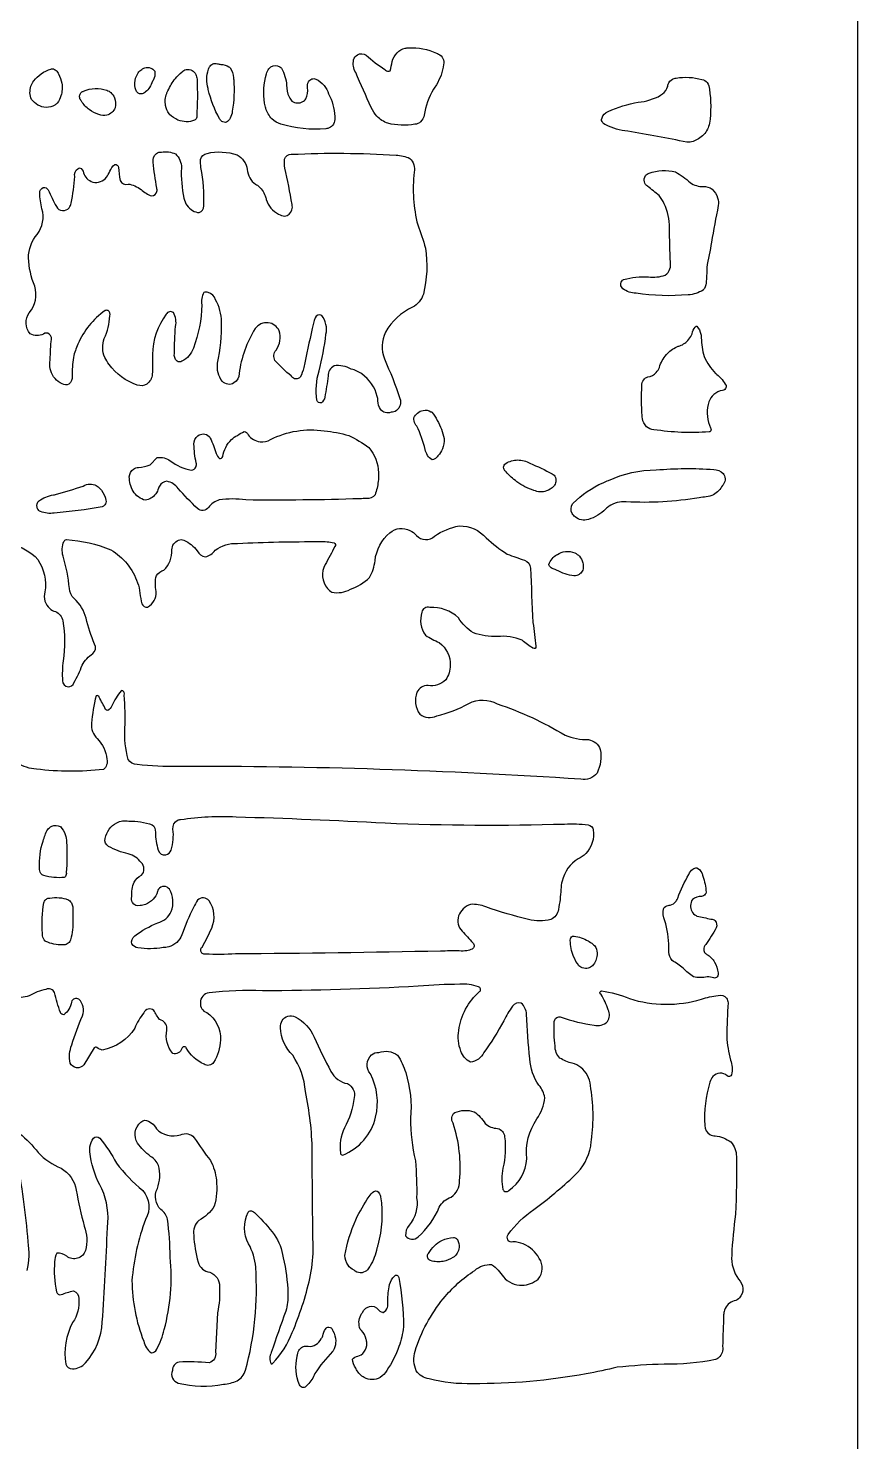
# Model space of a CAD drawing. Header units: millimetres. Extents: x -2342 to -1352, y 819 to 2802.
# Drawn here: x -1900.8 to -1738.4, y 1096 to 1372.9 of the extents above; entities that cross this region are included whole.
import ezdxf

# ---------------------------------------------------------------- set-up
doc = ezdxf.new("R2010")
doc.units = ezdxf.units.MM
doc.layers.add('Image_1', color=70, linetype='Continuous')

msp = doc.modelspace()

# ---------------------------------------------------------------- linework, layer by layer
at = {"layer": 'Image_1'}
msp.add_lwpolyline([(-2038.36, 818.88), (-1738.36, 818.88), (-1738.36, 1658.88), (-2038.36, 1658.88)], close=True, dxfattribs=at)
for points in [[(-1829.97, 1364.57, 0.04038), (-1829.56, 1366.38, -0.125183), (-1828.58, 1368.07, -0.147139), (-1827.01, 1368.97, -0.0602), (-1826.32, 1369.05, -0.125055), (-1820.88, 1368.02, -0.010298), (-1820.45, 1367.81, -0.181521), (-1819.63, 1366.98, -0.1497), (-1819.47, 1365.77, -0.096683), (-1820.88, 1361.83, -0.026974), (-1821.48, 1360.94, 0.094986), (-1823.29, 1355.88, -0.168687), (-1823.98, 1354.58, -0.185499), (-1825.11, 1354.09, -0.105484), (-1830.39, 1354.28, -0.122533), (-1832.53, 1355.67, -0.079744), (-1833.64, 1357.37, -0.006652), (-1836.68, 1364.21, -0.18843), (-1837.1, 1366.74, -0.161836), (-1836.34, 1367.67, -0.296114), (-1834.63, 1367.65, 0.044882), (-1830.97, 1364.81, 0.26884), (-1830.28, 1364.47, 0.108511)], [(-1895.61, 1357.84, -0.133622), (-1897.32, 1357.4, -0.123684), (-1898.96, 1357.86, -0.096114), (-1900.15, 1358.9), (-1900.2, 1358.96, -0.185366), (-1900.29, 1361.56, -0.094021), (-1899.72, 1362.58, -0.071767), (-1898.28, 1363.97, -0.086099), (-1896.39, 1364.9, -0.012812), (-1896.1, 1364.97, -0.140439), (-1895.37, 1364.61, -0.110144), (-1894.91, 1363.94, -0.095211), (-1894.25, 1362.12, -0.117766), (-1894.43, 1359.66, -0.085585), (-1895.15, 1358.25, -0.0701)], [(-1876.05, 1364.46, -0.13384), (-1876.14, 1363.17, -0.088161), (-1876.5, 1362.51, -0.07751), (-1877.05, 1361.31, -0.0815), (-1877.85, 1360.42, -0.028911), (-1878.17, 1360.2, -0.19048), (-1878.87, 1360.04, -0.136671), (-1879.4, 1360.28, -0.123776), (-1879.77, 1360.83, -0.061163), (-1879.86, 1361.2, -0.131327), (-1879.79, 1363.14, -0.083905), (-1879.3, 1364.14, -0.089159), (-1878.59, 1364.84, -0.067104), (-1878.02, 1365.14, -0.190017), (-1876.82, 1365.09, -0.111203), (-1876.13, 1364.57, -0.016058)], [(-1863.11, 1365.8, -0.146196), (-1861.51, 1365.32, -0.020464), (-1861.3, 1365.17, -0.122901), (-1860.61, 1363.18, -0.020905), (-1860.59, 1362.81, -0.062717), (-1860.87, 1356.66, -0.124705), (-1861.29, 1355.26, -0.106173), (-1861.98, 1354.5, -0.214341), (-1862.9, 1354.65, -0.120817), (-1863.36, 1355.17, -0.068242), (-1865.56, 1360.89), (-1865.6, 1361.08, -0.149968), (-1865.53, 1364.85, -0.020594), (-1865.35, 1365.31, -0.158599), (-1864.69, 1365.91, -0.191825), (-1863.78, 1365.95, 0.007422)], [(-1846.12, 1361.23, -0.193572), (-1845.95, 1362.41, -0.180588), (-1845.31, 1362.96, -0.198416), (-1844.53, 1362.93, -0.118437), (-1842.89, 1361.69, -0.087302), (-1842, 1360.07, -0.109343), (-1840.79, 1355.62, -0.013535), (-1840.77, 1355.03, -0.15085), (-1841.24, 1353.87, -0.171533), (-1842.13, 1353.28, -0.035867), (-1842.57, 1353.22, -0.100984), (-1851.36, 1354.12, -0.123573), (-1853.09, 1355.15, -0.117845), (-1854.32, 1357.21, -0.043731), (-1854.54, 1358.19, -0.116147), (-1854.16, 1363.97, -0.034804), (-1853.98, 1364.5, -0.138703), (-1853.31, 1365.33, -0.305687), (-1851.55, 1365.36, -0.057419), (-1851.22, 1365.09, -0.102989), (-1850.22, 1361.72, 0.132185), (-1849.72, 1359.43, 0.062789), (-1849.17, 1358.63, 0.295501), (-1847.06, 1358.52, 0.088544), (-1846.44, 1359.05, 0.142159)], [(-1868.25, 1354.86, -0.189893), (-1871.5, 1354.91, -0.096653), (-1873.13, 1356.02, -0.065345), (-1873.23, 1356.13, -0.108921), (-1873.92, 1357.75, -0.14313), (-1873.71, 1360.14, -0.035862), (-1873.46, 1360.64, -0.07309), (-1872, 1363.05, -0.053374), (-1870.69, 1364.33, -0.142192), (-1869.91, 1364.8, -0.200236), (-1868.73, 1364.63, -0.140064), (-1868.01, 1363.83, -0.096576), (-1867.77, 1362.95, -0.022993), (-1867.82, 1355.61, -0.179168), (-1868.06, 1355.01, -0.082423)], [(-1771.81, 1350.58, 0.007322), (-1783.4, 1352.74, -0.09317), (-1787.69, 1353.97, -0.218531), (-1788.45, 1354.61, -0.069477), (-1788.58, 1355, -0.166078), (-1787.72, 1356.31, -0.067234), (-1787.26, 1356.58, -0.068117), (-1781.34, 1358.4, 0.103093), (-1776.97, 1359.76, 0.158216), (-1775.75, 1361.09, 0.063328), (-1775.48, 1361.93, -0.176552), (-1774.67, 1362.93, -0.127692), (-1773.94, 1363.14, -0.107236), (-1768.87, 1362.86, -0.188491), (-1767.85, 1362.25, -0.159195), (-1767.41, 1360.96, -0.072022), (-1767.4, 1354.28, -0.12931), (-1768.52, 1352.06, -0.083763), (-1769.55, 1351.24, -0.159602)], [(-1883.78, 1357.33, -0.098849), (-1884.45, 1356.41, -0.119184), (-1885.42, 1355.86, -0.180562), (-1886.99, 1355.99, -0.090204), (-1888.89, 1356.96, -0.080903), (-1890.41, 1358.59, -0.006096), (-1890.51, 1358.75, -0.163603), (-1890.77, 1359.47, -0.152504), (-1890.59, 1360.14, -0.15014), (-1890.19, 1360.49, 0.024122), (-1890.01, 1360.56, -0.190301), (-1885.43, 1360.74, -0.10112), (-1884.64, 1360.28, -0.108144), (-1883.95, 1359.29, -0.154169)], [(-1832.46, 1300.76, 0.177951), (-1835.48, 1305.18, 0.092209), (-1837.55, 1306.13, 0.163659), (-1840.94, 1306.76, 0.278736), (-1842.1, 1304.79, -0.014407), (-1842.74, 1300.64, -0.176399), (-1843.41, 1299.51, -0.375226), (-1844.29, 1300.05, -0.113528), (-1843.86, 1305.76, 0.037128), (-1842.53, 1312.94, 0.228526), (-1843.35, 1316.65, 0.412681), (-1844.66, 1316.17, 0.022407), (-1845.2, 1314.05, 0.005491), (-1846.88, 1306.42, -0.058354), (-1847.54, 1304.58, -0.478531), (-1849.25, 1304.66, -0.027542), (-1849.33, 1304.79, -0.04375), (-1852.51, 1307.81, -0.292807), (-1852.29, 1309.84, 0.22751), (-1851.66, 1313.65, 0.247369), (-1853.82, 1315.21, 0.254362), (-1856.38, 1314.09, 0.108273), (-1859.52, 1305.25, -0.247204), (-1860.53, 1303.41, -0.362577), (-1862.81, 1303.73, -0.207424), (-1863.74, 1307.28, 0.055668), (-1862.97, 1315.39, 0.117099), (-1864.14, 1319.72, 0.267698), (-1865.6, 1321.14, 0.118909), (-1866.42, 1321.14, 0.157856), (-1866.84, 1318.72, -0.084136), (-1868.49, 1310.23, -0.187213), (-1870.72, 1307.66, -0.334386), (-1871.66, 1307.71, -0.289158), (-1872.21, 1309.2, -0.020722), (-1871.98, 1314.46, 0.185663), (-1872.38, 1317.19, 0.458788), (-1873.79, 1316.88, 0.164677), (-1876.48, 1308.99, -0.021459), (-1876.54, 1305.13, -0.2355), (-1877.61, 1303.2, -0.240503), (-1879.47, 1303.01, -0.156584), (-1884.98, 1307.05, -0.031454), (-1885.85, 1308.42, -0.188592), (-1885.94, 1312.13, 0.098604), (-1884.85, 1316.54, 0.380161), (-1885.18, 1317.58, 0.268091), (-1885.78, 1317.58, 0.138437), (-1891.1, 1311.02, 0.03881), (-1891.99, 1308.43, 0.039917), (-1892.22, 1304.75, -0.302677), (-1892.91, 1303.2, -0.295646), (-1894.17, 1303.23, -0.226519), (-1896.42, 1305.8, -0.087928), (-1896.59, 1307.45, 0.002049), (-1896.36, 1311.54, 0.330115), (-1896.71, 1312.99, 0.333932), (-1897.87, 1313, -0.249485), (-1900.46, 1313.02, -0.343873), (-1900.63, 1317.18, 0.25885), (-1899.56, 1322.37, -0.08612), (-1900.79, 1327.91, -0.171622), (-1899.1, 1332.52, 0.241496), (-1898.14, 1337.52, -0.054495), (-1898.59, 1340.63, -0.351847), (-1897.89, 1341.67, -0.319716), (-1896.91, 1341.25, 0.019051), (-1895.32, 1337.96, 0.541407), (-1892.82, 1337.75, 0.116901), (-1892.43, 1338.63, 0.034402), (-1891.73, 1343.83, -0.303786), (-1891.09, 1345.38, -0.074908), (-1890.78, 1345.53, -0.309005), (-1890.03, 1344.6, 0.248882), (-1888.17, 1342.77, 0.291345), (-1885.49, 1343.7, 0.047875), (-1884.86, 1344.88, -0.096948), (-1883.88, 1346.23, -0.392603), (-1883.12, 1345.64, 0.039767), (-1882.84, 1343.09, 0.403179), (-1881.28, 1342.38, -0.141286), (-1878.74, 1341.28, 0.093481), (-1876.63, 1340.05, 0.342103), (-1875.63, 1340.94, 0.121265), (-1875.65, 1341.59, -0.02199), (-1876.37, 1346.65, -0.274607), (-1875.7, 1348.37, -0.196641), (-1874.75, 1348.65, -0.149044), (-1871.99, 1348.27, -0.219537), (-1870.83, 1345.55, 0.066559), (-1870.33, 1339.59, 0.213386), (-1868.63, 1337.19, 0.120102), (-1867.33, 1336.78, 0.334887), (-1866.45, 1338.1, 0.061087), (-1867, 1345.59, -0.06082), (-1867.07, 1347.18, -0.3138), (-1865.81, 1348.39, -0.134413), (-1859.88, 1348.1, -0.218564), (-1857.93, 1345.24, 0.231036), (-1856.29, 1342.34, 0.027586), (-1855.94, 1342.13, -0.146471), (-1854.41, 1340.05, -0.035181), (-1854.21, 1339.35, 0.199782), (-1851.8, 1336.48, 0.077959), (-1850.61, 1336.09, 0.298364), (-1849.19, 1337.3, 0.127656), (-1849.15, 1338.38, 0.013647), (-1850.55, 1345.52, -0.074289), (-1850.62, 1347.26, -0.343637), (-1849.31, 1348.21), (-1849.24, 1348.2, -0.027801), (-1828.78, 1348.04, -0.100521), (-1826.11, 1347.41, -0.25915), (-1825.24, 1344.7, 0.091908), (-1824.54, 1334.36, -0.027795), (-1823.04, 1329.85, -0.099444), (-1823.43, 1320.82, -0.191013), (-1825.55, 1318.26, 0.166388), (-1830.84, 1313.36, 0.199142), (-1831.08, 1308.11, -0.026652), (-1828.03, 1300.4, -0.311621), (-1828.72, 1298, -0.18446), (-1829.76, 1297.67, -0.331315), (-1831.83, 1298.25, -0.152522), (-1832.35, 1299.92, 0.048627)], [(-1768.66, 1321.62, -0.131755), (-1771.58, 1320.67, -0.058252), (-1781.79, 1320.99, -0.15508), (-1784.35, 1321.87, -0.217761), (-1784.77, 1322.68, -0.232651), (-1784.43, 1323.54, -0.08131), (-1784.21, 1323.68, -0.082539), (-1779.37, 1324.19, 0.113863), (-1776.07, 1324.54, 0.175156), (-1775.14, 1325.78, 0.116874), (-1775.06, 1327.02, -0.004257), (-1775.25, 1333.81, 0.115362), (-1776.28, 1338.53, 0.049504), (-1777.24, 1340.12, -0.003457), (-1779.53, 1341.96, -0.195111), (-1780.14, 1342.79, -0.217696), (-1779.93, 1344.02, -0.181484), (-1779.22, 1344.52, -0.144576), (-1774.08, 1344.77, -0.055454), (-1771.18, 1342.65, 0.15881), (-1768.63, 1341.89, -0.184781), (-1766.89, 1341.35, -0.152343), (-1765.8, 1339.66, -0.098305), (-1765.68, 1338.16, 0.006638), (-1767.01, 1330.99, -0.008402), (-1767.95, 1326.01, -0.029161), (-1768.06, 1322.97, -0.172953), (-1768.62, 1321.65)], [(-1769.91, 1314.52, -0.142984), (-1769.08, 1312.95, -0.059787), (-1769.01, 1312.27, 0.062764), (-1768.46, 1308.57, 0.086855), (-1766.21, 1305.29, 0.067446), (-1765.97, 1305.08, -0.094148), (-1764.11, 1302.89, -0.219235), (-1764.4, 1302.15, -0.18303), (-1764.84, 1301.96, 0.147222), (-1766.56, 1301.13, 0.102934), (-1767.52, 1299.74, 0.160474), (-1767.41, 1295.13, 0.017896), (-1767.14, 1294.48, -0.30225), (-1767.24, 1293.93, -0.193207), (-1767.48, 1293.83, -0.056769), (-1778.29, 1294.26, -0.183348), (-1779.71, 1294.84, -0.162225), (-1780.54, 1296.46, -0.032147), (-1780.59, 1296.99, -0.034045), (-1780.63, 1302.9, -0.172627), (-1780.29, 1304.04, -0.191739), (-1779.49, 1304.59, 0.172079), (-1777.84, 1305.47, 0.084068), (-1777.21, 1306.46, -0.106629), (-1775.83, 1308.97, -0.115671), (-1773.79, 1310.48, -0.028973), (-1773.23, 1310.69, 0.142298), (-1771.44, 1311.97, 0.066537), (-1770.79, 1313.07, -0.152172), (-1770.21, 1314.33, -0.028058), (-1770.05, 1314.49, -0.144488)], [(-1825.31, 1296.57, -0.108259), (-1824.57, 1297.53, -0.131068), (-1823.5, 1298.05, -0.176051), (-1821.97, 1297.79, -0.024163), (-1821.77, 1297.67, -0.075789), (-1819.92, 1294.34, -0.034293), (-1819.39, 1292.55, -0.115024), (-1819.72, 1290.48, -0.096144), (-1820.53, 1289.21, 0.112985), (-1820.59, 1289.13, -0.133969), (-1821.22, 1288.52, -0.090715), (-1821.7, 1288.36, -0.111861), (-1822.62, 1289.23, -0.097198), (-1823.09, 1290.39, 0.055227), (-1824.71, 1294.95, -0.130097), (-1825.25, 1295.98, -0.060142)], [(-1835.84, 1280.73, -0.011043), (-1858.2, 1280.5, 0.072741), (-1863.42, 1280.5, 0.14475), (-1865.53, 1279.04, -0.449326), (-1867.68, 1278.83, -0.018728), (-1871.48, 1282.74, 0.206986), (-1873.67, 1284.15, 0.245832), (-1875.14, 1283.21, 0.09016), (-1875.32, 1282.78, -0.188735), (-1876.79, 1280.83, -0.107681), (-1877.87, 1280.44, -0.200554), (-1880.28, 1282.23, -0.142846), (-1881.03, 1285.05, -0.224928), (-1880.22, 1286.55, -0.166751), (-1879.23, 1286.86, 0.064099), (-1876.97, 1287.37), (-1875.59, 1288.79, -0.207151), (-1873, 1288.13, 0.110176), (-1868.89, 1286.32, 0.302856), (-1867.97, 1287.02, 0.149333), (-1867.94, 1287.8, -0.046455), (-1868.38, 1291.45, -0.215442), (-1867.64, 1293.05, -0.390246), (-1865.42, 1292.94, -0.050562), (-1865.17, 1292.62, -0.023846), (-1864.01, 1289.62, 0.133124), (-1863.36, 1288.6, 0.392171), (-1862.74, 1289, -0.163173), (-1861.02, 1292.32, -0.075708), (-1859.85, 1293.15, -0.075475), (-1858.52, 1293.89, -0.257906), (-1857.75, 1293.28, 0.208006), (-1855.43, 1291.89, 0.166192), (-1853.37, 1292.34, -0.155538), (-1842.86, 1294.02, -0.050909), (-1838.03, 1293.11, -0.046882), (-1834.11, 1290.77, -0.163454), (-1832.21, 1285.83, -0.04993), (-1832.3, 1284.1, -0.06847), (-1832.9, 1281.51, -0.296072), (-1834.61, 1280.79, -0.003162)], [(-1797.84, 1285.36, -0.165591), (-1797.48, 1284.32, -0.155342), (-1797.75, 1283.37, -0.060886), (-1797.93, 1283.16, -0.115796), (-1799.32, 1282.27, -0.191557), (-1801.8, 1282.38, -0.081328), (-1805.13, 1284.07, -0.055432), (-1807.24, 1286.03, -0.175598), (-1807.63, 1286.46, -0.231388), (-1807.59, 1287.34, -0.144141), (-1807.29, 1287.66, -0.132281), (-1804.96, 1288.33, -0.132003), (-1802.56, 1287.71, -0.017495), (-1798.19, 1285.61, -0.070686)], [(-1769.43, 1280.93, -0.055017), (-1783.73, 1280.12, 0.178324), (-1787.07, 1279.26, 0.066963), (-1787.7, 1278.73, -0.127062), (-1791.12, 1276.68, -0.277118), (-1793.73, 1277.19, -0.067105), (-1794.28, 1277.83, -0.287161), (-1794.21, 1279.72, -0.028883), (-1794.1, 1279.86, -0.088143), (-1788.24, 1283.88, -0.015135), (-1787.18, 1284.32, -0.107447), (-1777.84, 1286.39, -0.039226), (-1766.58, 1286.46, -0.199204), (-1764.71, 1285.71, -0.309357), (-1764.64, 1283.6, -0.057955), (-1764.86, 1283.32, -0.148563), (-1766.63, 1281.53, -0.102935), (-1768.04, 1281.11, -0.002617)], [(-1885.6, 1280.45, -0.187931), (-1885.83, 1279.52, -0.177188), (-1886.36, 1279.12, -0.021155), (-1895.74, 1277.94, -0.143097), (-1898.43, 1278.24, -0.177543), (-1898.99, 1278.77, -0.25275), (-1898.96, 1280.06, -0.060837), (-1898.79, 1280.28, -0.111496), (-1895.88, 1281.5, -0.013993), (-1895.5, 1281.55, 0.008621), (-1890.04, 1283.22, -0.274917), (-1887.5, 1283.3, -0.072094), (-1886.85, 1282.78, -0.108537), (-1885.77, 1281.02, -0.028491)], [(-1798.85, 1267.86, -0.09043), (-1798.22, 1268.99, -0.102449), (-1797.29, 1269.77, -0.012255), (-1797.17, 1269.83, -0.116897), (-1795.63, 1270.4, -0.134813), (-1793.78, 1270.11, -0.108537), (-1792.89, 1269.47, -0.115375), (-1792.23, 1268.2, -0.088083), (-1792.13, 1266.99, -0.11143), (-1792.6, 1266.18, -0.136156), (-1793.38, 1265.69, -0.091475), (-1793.94, 1265.62, -0.084458), (-1797.34, 1266.72, -0.007512), (-1797.63, 1266.88, -0.142927), (-1798.41, 1267.21, -0.083658), (-1798.81, 1267.68, -0.070616)], [(-1820.08, 1192.13, -0.003421), (-1860.22, 1191.57, -0.028344), (-1866.14, 1191.53, -0.428618), (-1867.03, 1192.11, -0.302804), (-1866.73, 1192.99, 0.027033), (-1864.9, 1196.64, 0.260506), (-1865.41, 1201.98, 0.4699), (-1867.66, 1202.1, 0.053243), (-1868.46, 1200.68, 0.030392), (-1870.72, 1195.3, -0.226914), (-1873.32, 1192.96, -0.07946), (-1874.42, 1192.83, -0.08815), (-1879.34, 1192.77, -0.230247), (-1880.53, 1193.52, -0.333376), (-1879.94, 1195.1, -0.076359), (-1875.48, 1197.64, 0.237073), (-1872.86, 1199.9, 0.247024), (-1873.19, 1204.23, 0.534456), (-1875.31, 1204.25, 0.11644), (-1875.5, 1203.8, -0.227416), (-1877.85, 1201.27, -0.081519), (-1878.91, 1201.04, -0.369832), (-1880.41, 1201.64, -0.175135), (-1880.56, 1202.81, -0.105042), (-1880.1, 1205.64, -0.123425), (-1878.66, 1206.98, 0.421654), (-1878.71, 1209.46, 0.191431), (-1881.24, 1211.15, -0.061257), (-1885.1, 1212.63, -0.369279), (-1885.74, 1214.19, -0.229828), (-1883.49, 1217.28, -0.179096), (-1881.14, 1217.59, -0.08589), (-1876.54, 1216.89, -0.25238), (-1875.93, 1215.4, 0.06921), (-1875.36, 1211.9, 0.390076), (-1873.9, 1210.96, 0.250189), (-1872.84, 1211.93, 0.103972), (-1872.48, 1216.02, -0.324437), (-1871.57, 1217.75, -0.123104), (-1870.98, 1217.88, -0.053779), (-1860.12, 1218.43, -0.006731), (-1830.9, 1217.23, 0.017648), (-1795.77, 1217.02, -0.044838), (-1791.19, 1216.85, -0.340598), (-1790.15, 1215.87, -0.226309), (-1791.63, 1211.24, -0.105209), (-1793.11, 1210.23, 0.198338), (-1796.27, 1205.83, 0.050411), (-1796.49, 1204.2, -0.0279), (-1796.97, 1200.3, -0.26), (-1798.49, 1198.3, -0.124649), (-1802.83, 1198.31, -0.026677), (-1811.22, 1200.79, 0.119458), (-1814.2, 1201.27, 0.232467), (-1816.56, 1199.01, 0.273574), (-1815.86, 1196.02, -0.0357), (-1813.75, 1193.73, -0.531177), (-1813.9, 1192.52, -0.050531), (-1814.92, 1192.21, -0.087753), (-1816.43, 1192.18, 0.001073)], [(-1893.77, 1206.54, -0.081399), (-1897.78, 1206.91, -0.158297), (-1898.37, 1207.36, -0.175954), (-1898.62, 1208.41, -0.089606), (-1897.93, 1213.69, -0.021583), (-1897.51, 1214.84, -0.112536), (-1897.02, 1215.92, -0.122832), (-1896.22, 1216.57, -0.23347), (-1894.55, 1216.54), (-1894.52, 1216.52, -0.108552), (-1893.59, 1214.95, -0.078823), (-1893.34, 1213.47, -0.033252), (-1893.37, 1207.5, -0.186201), (-1893.55, 1206.76, -0.093909)], [(-1767.88, 1187.09, -0.117883), (-1770.5, 1187.09, -0.09161), (-1772.54, 1188.8, 0.023279), (-1774.73, 1190.29, -0.167537), (-1775.36, 1191.9, 0.004806), (-1775.35, 1192.88, 0.076846), (-1776.15, 1198.08, -0.147514), (-1776.43, 1200.42, -0.182643), (-1775.5, 1201.08, -0.073875), (-1775.08, 1201.12, 0.182409), (-1773.93, 1201.91, 0.069858), (-1773.62, 1202.52, -0.046912), (-1771.43, 1207.16, -0.170962), (-1770.65, 1208.19, -0.137628), (-1769.86, 1208.45, -0.175457), (-1768.91, 1207.43, -0.065914), (-1768.73, 1206.82, -0.085684), (-1768.07, 1203.64, -0.202451), (-1768.54, 1202.97, -0.135945), (-1768.97, 1202.84, 0.157596), (-1770.75, 1202.23, 0.262543), (-1770.87, 1199.92, 0.170718), (-1770.04, 1199.07, 0.033255), (-1769.85, 1198.99, 0.003988), (-1767.11, 1198.4, -0.230517), (-1766.32, 1198.1, -0.277245), (-1766.07, 1196.7, -0.023819), (-1768.14, 1193.39, 0.222571), (-1768.53, 1192.46, 0.196766), (-1768.21, 1191.69, 0.082738), (-1767.91, 1191.48, -0.129544), (-1766.39, 1189.98, -0.110205), (-1765.72, 1187.86, -0.236783), (-1765.9, 1187.1, -0.323852), (-1766.58, 1186.89, 0.076779)], [(-1892.09, 1198.35, -0.094412), (-1892.57, 1194.34, -0.008851), (-1892.69, 1193.99, -0.138932), (-1893.43, 1193.43, -0.119407), (-1894.13, 1193.33, -0.114024), (-1897.4, 1194.02, -0.004344), (-1897.53, 1194.07, -0.135298), (-1898.02, 1195.13, -0.049393), (-1898.05, 1195.6, -0.067969), (-1897.75, 1201.61, -0.1376), (-1897.4, 1202.21, -0.175215), (-1896.79, 1202.5, -0.050422), (-1896.6, 1202.5, -0.138277), (-1893.01, 1202.19, -0.005505), (-1892.87, 1202.13, -0.142284), (-1892.28, 1201.4, -0.106937), (-1892.12, 1200.55, -0.026128)], [(-1790.25, 1193.51, -0.101679), (-1789.69, 1192.82, -0.141754), (-1789.42, 1191.39, -0.056946), (-1789.54, 1190.81, -0.1018), (-1789.92, 1189.78, -0.09782), (-1790.51, 1189.12, -0.129917), (-1791.41, 1188.75, -0.162535), (-1792.58, 1188.99, -0.05448), (-1792.96, 1189.26, -0.06986), (-1794.02, 1191.06, -0.096685), (-1794.66, 1194.22, 0.022124), (-1794.66, 1194.27, -0.143418), (-1794.54, 1194.75, -0.160208), (-1794.22, 1195.03, -0.137875), (-1793.92, 1195.08, -0.089593), (-1791.18, 1194.12, -0.031615)], [(-1791.54, 1109.32, -0.046955), (-1813.77, 1107.39, -0.070096), (-1822.33, 1108.32, -0.197233), (-1824.83, 1109.88, -0.176799), (-1825.05, 1113.76, -0.096515), (-1819.53, 1124.04, -0.080701), (-1813.35, 1129.58, -0.204054), (-1810.07, 1130.72, -0.106004), (-1807.77, 1128.3, 0.216104), (-1804.12, 1126.67, 0.17242), (-1800.95, 1127.89, 0.339335), (-1800.74, 1131.94, 0.17262), (-1803.89, 1134.77, 0.096297), (-1805.91, 1135.19, -0.390805), (-1806.89, 1135.55, -0.28105), (-1806.83, 1136.62, -0.091068), (-1801.78, 1141.5, 0.0264), (-1793.82, 1148.15, 0.16038), (-1790.67, 1153.94, 0.02605), (-1790.52, 1155.12, 0.079088), (-1790.72, 1165.83, 0.194798), (-1792.6, 1169.34, 0.116203), (-1794.27, 1170.16, -0.078619), (-1796.7, 1171.16, -0.206658), (-1797.64, 1173.57, -0.047333), (-1797.8, 1178.03, -0.291681), (-1797.3, 1179.12, -0.267436), (-1796.47, 1179.16, 0.050121), (-1790, 1177.64, 0.260959), (-1787.39, 1178.31, 0.250833), (-1787.22, 1180.64, 0.053861), (-1788.64, 1183.63, -0.660533), (-1788.68, 1184.29, -0.112537), (-1788.57, 1184.32, -0.067431), (-1783.07, 1182.82, 0.148853), (-1768.98, 1182.7, -0.054799), (-1765.71, 1183.45, -0.33395), (-1764.07, 1182.88, -0.116907), (-1763.75, 1182.02, 0.010658), (-1764.03, 1175.41, 0.051801), (-1763.27, 1170.78, -0.158005), (-1763.1, 1167.92, -0.504251), (-1763.96, 1167.69, 0.424931), (-1766.73, 1167.54, 0.11426), (-1767.3, 1166.48, 0.088782), (-1768.32, 1157.97, 0.251152), (-1767.3, 1156.19, 0.134911), (-1766.29, 1155.92, -0.129493), (-1763.21, 1154.75, -0.191504), (-1762.14, 1151.92, -0.014104), (-1762.29, 1140.62, 0.022514), (-1763.05, 1132.54, 0.178371), (-1761.7, 1127.87, -0.19433), (-1760.87, 1126.03, -0.191309), (-1761.52, 1124.22, -0.168742), (-1762.55, 1123.64, 0.245597), (-1764.45, 1121.79, 0.067534), (-1764.63, 1120.87, -0.001343), (-1764.84, 1114.69, -0.25177), (-1765.58, 1112.51, -0.09952), (-1766.2, 1112.12, -0.053969), (-1776.28, 1111.22, 0.020142), (-1785.5, 1110.6, -0.013936)], [(-1832.53, 1133.93, -0.092222), (-1833.88, 1130.44, -0.023336), (-1834.38, 1129.72, -0.168008), (-1835.44, 1129.13, -0.1984), (-1836.8, 1129.44, -0.035575), (-1837.02, 1129.63, -0.137546), (-1838.2, 1130.59, -0.142265), (-1838.81, 1132.5, -0.064468), (-1836.65, 1139.52, -0.050245), (-1834.04, 1144.04, -0.147399), (-1833.14, 1145.01, -0.056696), (-1832.73, 1145.19, -0.201198), (-1832.01, 1144.61, -0.106039), (-1831.82, 1143.98, -0.104301), (-1832.36, 1134.51, -0.006848)], [(-1816.77, 1135.62, -0.141618), (-1816.46, 1134.08, -0.110399), (-1816.8, 1132.97, -0.106967), (-1817.41, 1132.27, -0.043494), (-1817.7, 1132.09, -0.096189), (-1819.55, 1131.35, -0.122897), (-1822.01, 1131.49, -0.174907), (-1822.43, 1131.73, -0.170264), (-1822.64, 1132.34, -0.160812), (-1822.47, 1132.89), (-1822.46, 1132.91, -0.071046), (-1821.28, 1134.41, -0.078006), (-1819.8, 1135.46, -0.111139), (-1817.56, 1136.01, -0.174429), (-1816.95, 1135.8, -0.054346)], [(-1828.24, 1114.68, -0.062848), (-1830.6, 1109.99, -0.129718), (-1831.92, 1108.63, -0.268677), (-1835.03, 1108.58, -0.137424), (-1836.51, 1110.13, -0.017528), (-1836.65, 1110.41, -0.127371), (-1837.32, 1112.2, -0.175591), (-1836.26, 1112.8, 0.170675), (-1835.08, 1113.54, 0.175903), (-1834.51, 1115.38, 0.050471), (-1834.63, 1116.05, 0.11799), (-1835.57, 1117.84, 0.023111), (-1835.82, 1118.09, -0.212515), (-1835.69, 1120.84, -0.061694), (-1835.3, 1121.43, -0.154513), (-1834.46, 1122.34, -0.284042), (-1832.63, 1122.27, -0.047163), (-1832.34, 1122.02, 0.180362), (-1831.46, 1121.38, 0.028909), (-1831.3, 1121.34, 0.183989), (-1830.49, 1122.33, 0.104467), (-1830.38, 1123.27, -0.051662), (-1830.16, 1126.37, -0.136167), (-1829.4, 1128.14, -0.059052), (-1828.89, 1128.64, -0.340409), (-1828.38, 1128.47, -0.117201), (-1828.27, 1128.2, -0.050309), (-1827.35, 1118.52, -0.058217)], [(-1841.21, 1113.68, 0.058152), (-1844.68, 1109.36, -0.084639), (-1846.07, 1107.22, -0.025256), (-1846.57, 1106.73, -0.303059), (-1847.39, 1106.78, -0.128122), (-1847.69, 1107.18, -0.153712), (-1848.18, 1112.69, -0.010564), (-1848.09, 1113.07, -0.1364), (-1847.68, 1114.11, -0.152405), (-1846.91, 1114.69, -0.157296), (-1846.03, 1114.71, 0.16091), (-1844.5, 1115.05, 0.125283), (-1843.44, 1116.15, 0.046526), (-1843.16, 1116.76, -0.119318), (-1842.61, 1118.09, -0.035361), (-1842.36, 1118.38, -0.292461), (-1841.52, 1118.31, -0.162436), (-1841.15, 1117.73, -0.12964), (-1840.61, 1115.78, -0.100393), (-1840.89, 1114.25, -0.033054)]]:
    msp.add_lwpolyline(points, format="xyb", close=True, dxfattribs=at)
for points in [[(-1904.21, 1271.74, -0.176729), (-1898.97, 1268.85, -0.186655), (-1897.55, 1262.47, 0.29062), (-1896.62, 1259.21, 0.136177), (-1895.51, 1258.65, -0.265697), (-1894.07, 1256.81, -0.079909), (-1894.01, 1248.99, 0.046932), (-1894.11, 1245.08, 0.379214), (-1893.04, 1243.89, 0.307935), (-1891.87, 1244.7, 0.04692), (-1890.29, 1248.14, -0.121914), (-1888.16, 1250.4, 0.34542), (-1887.84, 1252.27, -0.043884), (-1889.49, 1257.32, 0.152618), (-1891.85, 1261.19, -0.173839), (-1892.77, 1263.16, 0.051196), (-1894.01, 1269.49, -0.160721), (-1893.84, 1272.38, -0.252062), (-1893.36, 1272.75, -0.080753), (-1884.66, 1270.74, -0.178356), (-1879.43, 1264.28, -0.084454), (-1878.97, 1262.26, 0.032809), (-1878.56, 1260.17, 0.368013), (-1877.47, 1259.52, 0.301723), (-1875.77, 1262.54, -0.118583), (-1875.72, 1265.7, -0.176465), (-1874.26, 1266.75, 0.215302), (-1872.7, 1270.74, -0.291282), (-1871.41, 1272.63, -0.208238), (-1870.34, 1272.59, -0.15434), (-1867.76, 1270.51, 0.195692), (-1866.14, 1269.35, 0.17224), (-1864.2, 1270.63, -0.180027), (-1859.83, 1271.98, -0.013451), (-1843.71, 1272.33, -0.078189), (-1840.93, 1272.09, -0.566093), (-1840.79, 1271.4, -0.022572), (-1842.69, 1267.84, 0.314968), (-1842.23, 1263.16, 0.090113), (-1841.35, 1262.44, 0.179112), (-1837.74, 1263, 0.120343), (-1834, 1265.31, 0.108556), (-1832.91, 1268.6, -0.192882), (-1829.98, 1274.08, -0.305952), (-1826.06, 1274.53, -0.095236), (-1824.77, 1273.53, 0.419513), (-1821.25, 1273.41, -0.098841), (-1816.41, 1275.43, -0.208897), (-1811.11, 1273.1, 0.057546), (-1807, 1269.89, 0.023303), (-1803.63, 1268.73, -0.296825), (-1802.45, 1267.13, 0.001765), (-1801.99, 1256.48, -0.022024), (-1801.42, 1251.83, -0.771992), (-1801.97, 1251.46, -0.030164), (-1804.09, 1253.01, 0.131713), (-1808.92, 1253.73, -0.084847), (-1813.65, 1254.45, -0.101858), (-1816.58, 1257.4, 0.207403), (-1822.17, 1259.41, 0.47868), (-1823.75, 1258.5, 0.227833), (-1823.04, 1253.98, 0.037552), (-1820.33, 1252.57, -0.246976), (-1818.17, 1248.09, -0.142672), (-1819.06, 1245.25, -0.227769), (-1822.5, 1244.13, 0.312571), (-1824.72, 1242.82, 0.242349), (-1824.14, 1238.53, 0.281236), (-1820.83, 1238.2, 0.071386), (-1814.55, 1240.65, -0.246844), (-1808.96, 1240.56, -0.057096), (-1795.69, 1234.4, 0.097824), (-1791.12, 1233.56, -0.282115), (-1788.79, 1231.61, -0.167603), (-1789.43, 1227, -0.286488), (-1792.62, 1225.8, 0.017206), (-1871.4, 1228.3, -0.034422), (-1879.52, 1228.67, -0.268589), (-1881.25, 1229.69, -0.084287), (-1881.9, 1235.82, 0.028608), (-1882.04, 1242.27, 0.479765), (-1882.41, 1243.13, 0.104368), (-1882.6, 1243.14, 0.069844), (-1884.47, 1240.17, -0.11905), (-1885.23, 1239.27, -0.316793), (-1885.67, 1239.46, 0.023574), (-1886.97, 1241.87, 0.591101), (-1887.53, 1242.11, 0.036529), (-1888.46, 1236.75, 0.224202), (-1887.3, 1233.76, -0.172834), (-1885.44, 1229.75, -0.298241), (-1886.11, 1227.7, -0.057558), (-1899.22, 1227.76, -0.117915), (-1902.95, 1228.93, -0.209616)], [(-1902.52, 1156.43, -0.047513), (-1898.86, 1152.66, 0.111102), (-1894.41, 1149.61, -0.228767), (-1891.43, 1145.3, 0.02767), (-1889.86, 1138.26, -0.159981), (-1889.64, 1133.48, -0.523963), (-1893.28, 1132.34, 0.198422), (-1895.23, 1132.94, 0.15183), (-1895.66, 1131.28, 0.074154), (-1895.32, 1125.41, 0.402445), (-1894.37, 1124.83, -0.063472), (-1891.96, 1125.55, -0.343632), (-1890.95, 1124.06, -0.179243), (-1892.13, 1119.37, 0.167219), (-1893.47, 1111.24, 0.342168), (-1892.17, 1110.28, 0.211192), (-1889.64, 1111.48, 0.176043), (-1886.33, 1119.45, 0.008347), (-1885.32, 1137.98, 0.138023), (-1886.42, 1145.57, -0.088881), (-1888.63, 1151.89, -0.21792), (-1888.06, 1155.5, -0.378328), (-1886.83, 1155.48, -0.054015), (-1883.57, 1150.58, 0.057689), (-1878.38, 1145.22, -0.318174), (-1877.84, 1139.58, 0.071649), (-1880.51, 1127.58, 0.091224), (-1878.22, 1115.74, 0.188011), (-1876.72, 1113.42, 0.297562), (-1875.65, 1114.14, 0.061451), (-1874.19, 1117.99, 0.08791), (-1873.01, 1132.18, 0.028645), (-1873.55, 1139.6, 0.188891), (-1874.85, 1141.5, -0.32987), (-1875.54, 1145.6, 0.148731), (-1875.31, 1150.15, 0.154211), (-1876.88, 1151.9, -0.064654), (-1879.43, 1154.51, -0.374497), (-1878.76, 1158.61, -0.092088), (-1878.02, 1159.02, -0.240794), (-1875.73, 1157.31, 0.285059), (-1871.01, 1156.14, -0.343443), (-1868.31, 1155.58, 0.018101), (-1865.13, 1151.08, -0.094992), (-1863.98, 1147.24, -0.095902), (-1864.39, 1142.17, -0.134985), (-1867.42, 1139.38, 0.243414), (-1868.42, 1136.47, 0.052952), (-1867.55, 1131.17, 0.305706), (-1865.27, 1129.22, -0.33443), (-1863.39, 1126.4, -0.072376), (-1863.77, 1121.26), (-1864.14, 1113.57, -0.388065), (-1865.4, 1111.49, 0.035393), (-1871.3, 1111.63, 0.36236), (-1872.59, 1109.97, 0.457673), (-1871.44, 1107.52, 0.107575), (-1862.57, 1107.27, 0.066556), (-1859.94, 1107.95, 0.207641), (-1858.29, 1110.01, 0.08485), (-1856.28, 1130.19, 0.104391), (-1857.67, 1134.77, -0.238769), (-1857.75, 1140.99, -0.474716), (-1856.86, 1141.14, -0.081821), (-1856.22, 1140.63, -0.034563), (-1852.64, 1136.61, -0.108177), (-1850.89, 1132.06, -0.046682), (-1849.96, 1125.07, -0.071124), (-1850.38, 1121.61, 0.007414), (-1853.22, 1113.5, 0.245062), (-1853.26, 1111.28, 0.197256), (-1852.91, 1111.4, 0.092494), (-1849.11, 1117.43, 0.043841), (-1845.67, 1128.02, 0.04974), (-1845.02, 1133.61, -0.003577), (-1845.21, 1152.95, 0.049298), (-1846.55, 1164.62, 0.132547), (-1849.03, 1171.73, -0.196143), (-1851.4, 1177.12, -0.353067), (-1849.97, 1179.4, -0.221391), (-1848.57, 1179.24, -0.175621), (-1844.83, 1175.27, 0.019045), (-1841.54, 1168.54, 0.23277), (-1838.28, 1166.17, -0.34835), (-1836.99, 1163.43, -0.09722), (-1838.9, 1157.49, 0.139343), (-1839.7, 1152.58, 0.405229), (-1839.23, 1152.18, 0.24599), (-1832.79, 1159.61, 0.181751), (-1833.82, 1168.06, -0.404533), (-1833.59, 1171.79, -0.215697), (-1832.15, 1172.29, -0.235096), (-1828.48, 1171.77, -0.068411), (-1826.9, 1168.33, -0.101699), (-1825.97, 1159.38, 0.057909), (-1825, 1151.05, -0.026062), (-1824.76, 1143.8, -0.222337), (-1826.25, 1138.42, 0.195387), (-1826.92, 1136.37, 0.485472), (-1824.48, 1136.16, 0.116375), (-1820.32, 1141.96, -0.197078), (-1818.02, 1143.95, 0.264696), (-1816.35, 1147.16, 0.103052), (-1817.6, 1158.4, -0.397413), (-1817.3, 1160.5, -0.186588), (-1813.51, 1160.66, -0.106731), (-1811.34, 1158.35, 0.190754), (-1808.9, 1157.41, -0.320778), (-1807.53, 1155.76, -0.090538), (-1807.85, 1149.61, 0.11144), (-1807.86, 1145.45, 0.576287), (-1806.69, 1145.25, 0.234067), (-1803.18, 1151.43, -0.180406), (-1801.2, 1159.27, 0.130045), (-1799.67, 1163.41, 0.144045), (-1800.81, 1165.84, -0.135874), (-1802.59, 1171.02, -0.019204), (-1803.23, 1179.76, 0.191681), (-1804.26, 1181.95, 0.341977), (-1805.98, 1181.31, 0.057128), (-1807.68, 1178.48, -0.033932), (-1811.62, 1172.24, -0.272885), (-1814.22, 1170.4, -0.19425), (-1816.09, 1172.54, -0.134233), (-1816.5, 1176.59, -0.184804), (-1812.42, 1184.19, 0.592271), (-1812.66, 1185.13, 0.105777), (-1816.3, 1185.63, 0.019308), (-1824.43, 1185.24, -0.013519), (-1854.96, 1184.35, 0.040239), (-1865.41, 1183.97, 0.380278), (-1867.12, 1182.01, 0.349334), (-1865.87, 1180.1, -0.271595), (-1863.2, 1174.71, -0.138921), (-1864.52, 1170.33, -0.425202), (-1866.39, 1169.98, -0.155635), (-1869.9, 1173.19, 0.671055), (-1870.75, 1173.03, -0.423531), (-1872.54, 1172.09, -0.231121), (-1873.67, 1176.66, 0.332925), (-1874.77, 1178.63, 0.058718), (-1875.09, 1178.72, -0.034266), (-1876.26, 1180.51, 0.495073), (-1878.21, 1180.05, 0.068877), (-1879.97, 1177.03, -0.212549), (-1886.35, 1172.75, -0.136091), (-1887.37, 1173.25, 0.334979), (-1887.9, 1173.18), (-1889.93, 1169.87, -0.566795), (-1892.61, 1170.18, -0.151778), (-1892.3, 1173.75, -0.026387), (-1890.21, 1179.45, 0.310927), (-1890.93, 1182.69, 0.531025), (-1892.34, 1182.15, -0.202701), (-1893.87, 1179.65, -0.256007), (-1894.54, 1180.11, -0.030703), (-1895.66, 1183.99, 0.432203), (-1897.38, 1184.62, 0.079592), (-1900.62, 1183.36, -0.038143), (-1902.21, 1183.06, 0.230129)], [(-1901.02, 1129.54, 0.0925), (-1900.85, 1135.21, 0.0311), (-1903.14, 1151.74, -0.146076)]]:
    msp.add_lwpolyline(points, format="xyb", dxfattribs=at)

doc.saveas('drawing.dxf')
